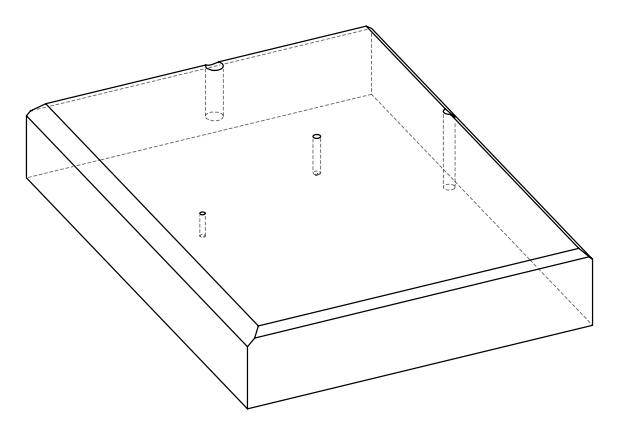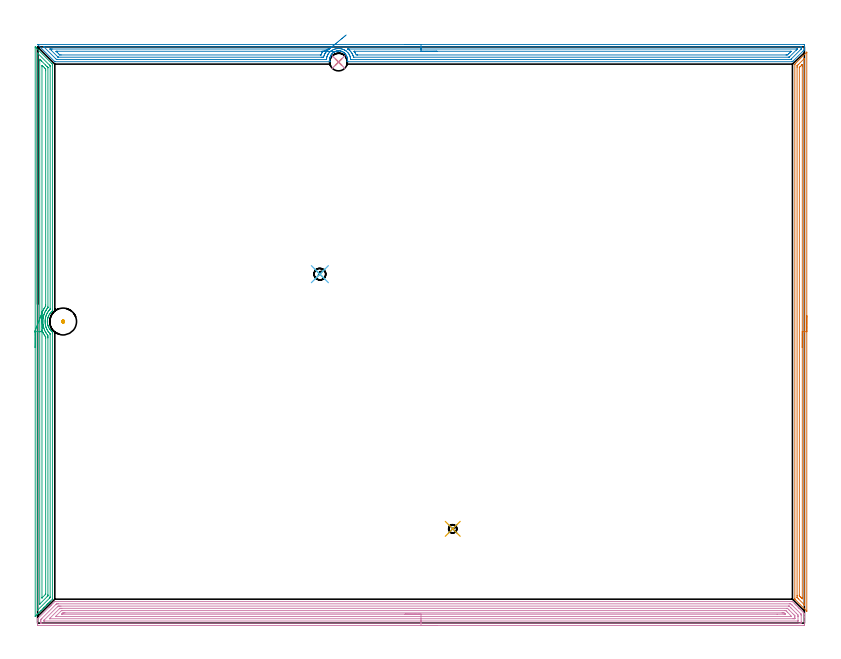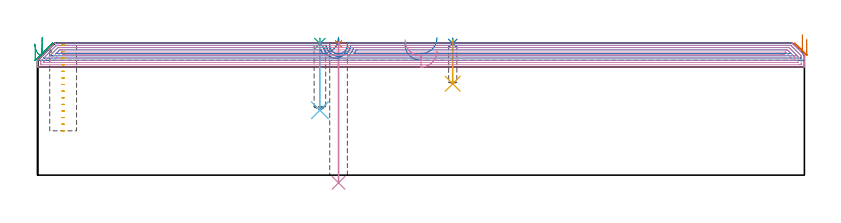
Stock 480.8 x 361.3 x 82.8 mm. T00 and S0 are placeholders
(PLAN: 11 operations, 5 tool changes, 59.6 min)
(1 SPOT_DRILL | STEP1HOLE | NXT0321_9005460120000 | 0.03 min | 1 mm3)
(2 SPOT_DRILL_1 | STEP1POCKET | NXT0321_9005460120000 | 0.03 min | 0 mm3)
(3 SPOT_DRILL_2 | STEP1POCKET_2 | NXT0321_9005460120000 | 0.03 min | 0 mm3)
(4 DRILL_THROUGH_HOLE_INTO_CENTER | STEP1HOLE | UGT0301_222 | 0.36 min | 7971 mm3)
(5 DRILL_BLIND_HOLE_INTO_CENTER | STEP1POCKET | NXT0301_023 | 0.11 min | 518 mm3)
(6 DRILL_BLIND_HOLE_INTO_CENTER_1 | STEP1POCKET_2 | UGT0301_193 | 0.18 min | 1680 mm3)
(7 AREA_MILL | FG_CHAMFER_SURFACE | UGT0205_001 | 8.45 min | 10063 mm3)
(8 AREA_MILL_1 | FG_CHAMFER_SURFACE_1 | UGT0205_001 | 15.46 min | 27647 mm3)
(9 AREA_MILL_2 | FG_CHAMFER_SURFACE_2 | UGT0205_001 | 11.45 min | 20627 mm3)
(10 AREA_MILL_3 | FG_CHAMFER_SURFACE_3 | UGT0205_001 | 23.02 min | 53135 mm3)
(11 MILL_BLIND_HOLE_FROM_SOLID_MATERIAL | STEP1POCKET_1 | UGT0201_133 | Spiral | 0.49 min | 12166 mm3)
(TOOL NXT0321_9005460120000 | NC Spot Drill, 142deg, 12mm, Carbide, Uncoated | D12 PA142 FL30 Z2)
(TOOL UGT0301_222 | Twist Drill 11.1 mm | D11.1 PA118 FL92 Z2)
(TOOL NXT0301_023 | Carbide Drill 5.2mm [860.1-0520-016A1-MM 2214] | D5.2 PA140 FL28 Z2)
(TOOL UGT0301_193 | Twist Drill 7.3 mm | D7.3 PA118 FL66 Z2)
(TOOL UGT0205_001 | Chamfer Mill 20 x 3 x 45 deg. | D20 FL50 Z2)
(TOOL UGT0201_133 | Carbide End Mill 15.0 | D15 FL30 Z4)
(OP 1 SPOT_DRILL)
G17 G21 G94 G90
T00 M6
G54
G17 G0 G90 X188.7 Y351.8 S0 M3
G43 Z92.8 H0
G94 G81 G98 Z82.322 F250. R85.8
G80
M5
M2
(OP 2 SPOT_DRILL_1)
G17 G21 G94 G90
T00 M6
G54
G17 G0 G90 X260.3 Y59.1 S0 M3
G43 Z92.8 H0
G94 G81 G98 Z82.576 F250. R85.8
G80
M5
M2
(OP 3 SPOT_DRILL_2)
G17 G21 G94 G90
T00 M6
G54
G17 G0 G90 X177. Y218.8 S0 M3
G43 Z92.8 H0
G94 G81 G98 Z82.486 F250. R85.8
G80
M5
M2
(OP 4 DRILL_THROUGH_HOLE_INTO_CENTER)
G17 G21 G94 G90
T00 M6
G54
G17 G0 G90 X188.7 Y351.8 S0 M3
G43 Z92.8 H0
G94 G73 G98 Z-4.835 F250. Q10.954 R84.8
G80
M5
M2
(OP 5 DRILL_BLIND_HOLE_INTO_CENTER)
G17 G21 G94 G90
T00 M6
G54
G17 G0 G90 X260.3 Y59.1 S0 M3
G43 Z92.8 H1
G94 G81 G98 Z57.3 F250. R84.8
G80
M5
M2
(OP 6 DRILL_BLIND_HOLE_INTO_CENTER_1)
G17 G21 G94 G90
T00 M6
G54
G17 G0 G90 X177. Y218.8 S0 M3
G43 Z92.8 H0
G94 G81 G98 Z40.7 F250. R84.8
G80
M5
M2
(OP 7 AREA_MILL)
G17 G21 G94 G90
T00 M6
G54
G17 G0 G90 X482.3 Y192.75 S1061 M3
G43 Z92.8 H0
Z85.3
G94 G1 Y192.712 Z84.428 F250.
Y192.598 Z83.564
Y192.409 Z82.712
Y192.147 Z81.88
Y191.813 Z81.074
Y191.41 Z80.3
Y190.942 Z79.564
Y190.411 Z78.872
Y189.821 Z78.229
Y189.178 Z77.64
Y188.486 Z77.108
Y187.75 Z76.64
Y186.976 Z76.237
Y186.17 Z75.903
Y185.338 Z75.641
Y184.487 Z75.452
Y183.622 Z75.338
Y182.75 Z75.3
Y7.585
X482.295 Y7.521 Z75.304
X482.293 Y7.518
X482.278 Y7.521 Z75.32
X481.98 Y7.819 Z75.618
X475.21 Y14.59 Z82.389
X474.948 Y14.851 Z82.648
X474.805 Y14.997 Z82.791
X474.8 Y15.263 Z82.8
Y350.237
X474.805 Y350.504 Z82.791
X475.422 Y351.122 Z82.178
X481.98 Y357.681 Z75.618
X482.125 Y357.826 Z75.472
X482.282 Y357.979 Z75.316
X482.295 Y357.983 Z75.303
X482.299 Y357.979 Z75.299
X482.3 Y182.75 Z75.3
X480.886 Z76.714
X480.885 Y11.589 Z76.715
X480.884 Y11.487 Z76.716
X480.881 Y11.42 Z76.719
X480.879 Y11.384 Z76.721
X480.862 Y11.398 Z76.738
X480.784 Y11.469 Z76.816
X480.56 Y11.69 Z77.04
X476.988 Y15.263 Z80.612
X476.316 Y15.946 Z81.284
X476.221 Y16.06 Z81.379
X476.218 Y16.156 Z81.382
X476.216 Y16.256 Z81.384
X476.214 Y17.05 Z81.386
Y17.151
X476.215 Y348.552 Z81.385
X476.219 Y349.344 Z81.381
X476.22 Y349.44 Z81.38
X476.247 Y349.485 Z81.353
X476.316 Y349.559 Z81.284
X476.652 Y349.901 Z80.948
X476.987 Y350.237 Z80.613
X480.225 Y353.476 Z77.375
X480.56 Y353.81 Z77.04
X480.674 Y353.92 Z76.926
X480.784 Y354.023 Z76.816
X480.879 Y354.098 Z76.721
X480.883 Y353.912 Z76.717
X480.885 Y353.81 Z76.715
X480.886 Y182.75 Z76.714
X479.472 Z78.128
X479.471 Y16.156 Z78.129
X479.47 Y15.684 Z78.13
X479.465 Y15.263 Z78.135
X479.464 Y15.247 Z78.136
X479.441 Y15.263 Z78.159
X478.997 Y15.703 Z78.603
X478.543 Y16.156 Z79.057
X478.103 Y16.598 Z79.497
X477.659 Y17.05 Z79.941
X477.635 Y17.084 Z79.965
X477.633 Y17.11 Z79.967
X477.63 Y17.168 Z79.97
X477.629 Y17.287 Z79.971
X477.628 Y17.524 Z79.972
X477.629 Y348.241 Z79.971
X477.63 Y348.346 Z79.97
X477.633 Y348.397 Z79.967
X477.635 Y348.42 Z79.965
X477.658 Y348.451 Z79.942
X477.878 Y348.676 Z79.722
X478.103 Y348.904 Z79.497
X478.323 Y349.124 Z79.277
X478.997 Y349.798 Z78.603
X479.217 Y350.017 Z78.383
X479.44 Y350.237 Z78.16
X479.448 Y350.238 Z78.152
X479.465 Y350.237 Z78.135
X479.468 Y349.971 Z78.132
X479.471 Y349.764 Z78.13
Y349.344 Z78.129
X479.472 Y348.869 Z78.128
Y182.75
Y181.879 Z78.166
Y181.014 Z78.28
Y180.162 Z78.469
Y179.33 Z78.732
Y178.524 Z79.065
Y177.75 Z79.468
Y177.014 Z79.937
Y176.322 Z80.468
Y175.679 Z81.057
Y175.09 Z81.701
Y174.559 Z82.393
Y174.09 Z83.128
Y173.687 Z83.902
Y173.353 Z84.708
Y173.091 Z85.54
Y172.902 Z86.392
Y172.788 Z87.257
Y172.75 Z88.128
G0 Z92.8
M5
M2
(OP 8 AREA_MILL_1)
G17 G21 G94 G90
T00 M6
G54
G17 G0 G90 X230.4 Y362.8 S1061 M3
G43 Z92.8 H0
Z82.
G94 G1 X230.438 Z81.128 F250.
X230.552 Z80.263
X230.741 Z79.412
X231.003 Z78.58
X231.337 Z77.774
X231.74 Z77.
X232.208 Z76.264
X232.74 Z75.572
X233.329 Z74.929
X233.972 Z74.34
X234.664 Z73.808
X235.4 Z73.34
X236.174 Z72.937
X236.98 Z72.603
X237.812 Z72.341
X238.664 Z72.152
X239.528 Z72.038
X240.4 Z72.
X480.186
X480.37 Y362.798 Z72.002
X480.798 Y362.791 Z72.005
X480.8 Y362.608 Z72.189
Y361.39 Z73.406
Y360.725 Z74.074
Y359.617 Z75.182
X480.798 Y359.508 Z75.289
X480.781 Y359.484 Z75.315
X480.505 Y359.205 Z75.595
X480.442 Y359.142 Z75.658
X480.032 Y358.73 Z76.067
X473.636 Y352.335 Z82.464
X473.508 Y352.208 Z82.592
X473.386 Y352.089 Z82.709
X473.295 Y352.004 Z82.789
X473.041 Y352. Z82.8
X194.407
X194.107 Y352.005 Z82.791
X194.157 Y352.294 Z82.504
X194.161 Y352.316 Z82.482
X194.187 Y352.485 Z82.313
X194.22 Y352.814 Z81.984
X194.24 Y353.255 Z81.544
X194.225 Y353.696 Z81.103
X194.176 Y354.138 Z80.661
X194.093 Y354.577 Z80.221
X194.05 Y354.74 Z80.058
X194.004 Y354.913 Z79.886
X193.897 Y355.245 Z79.554
X193.806 Y355.459 Z79.34
X193.587 Y355.906 Z78.894
X193.471 Y356.103 Z78.696
X193.331 Y356.341 Z78.459
X193.003 Y356.798 Z78.001
X192.919 Y356.895 Z77.903
X192.865 Y356.957 Z77.84
X192.826 Y357.003 Z77.796
X192.816 Y357.014 Z77.785
X192.62 Y357.222 Z77.577
X192.37 Y357.454 Z77.345
X192.324 Y357.492 Z77.306
X192.257 Y357.548 Z77.248
X192.164 Y357.627 Z77.172
X192.109 Y357.674 Z77.126
X191.796 Y357.894 Z76.901
X191.728 Y357.937 Z76.858
X191.472 Y358.102 Z76.694
X191.214 Y358.239 Z76.558
X190.952 Y358.357 Z76.441
X190.835 Y358.408 Z76.388
X190.772 Y358.437 Z76.36
X190.635 Y358.486 Z76.312
X190.571 Y358.508 Z76.29
X190.389 Y358.571 Z76.224
X190.32 Y358.596 Z76.2
X190.091 Y358.656 Z76.14
X189.942 Y358.694 Z76.099
X189.875 Y358.713 Z76.083
X189.426 Y358.791 Z76.007
X189.049 Y358.824 Z75.968
X188.979 Y358.831 Z75.963
X188.795 Y358.833 Z75.958
X188.772 Z75.957
X188.748 Z75.955
X188.531 Y358.838 Z75.958
X188.424 Y358.829 Z75.966
X188.375 Y358.826 Z75.97
X188.156 Y358.807 Z75.985
X188.083 Y358.803 Z75.992
X187.886 Y358.774 Z76.023
X187.71 Y358.746 Z76.049
X187.637 Y358.736 Z76.062
X187.187 Y358.628 Z76.169
X186.823 Y358.51 Z76.29
X186.743 Y358.483 Z76.316
X186.37 Y358.324 Z76.474
X186.329 Y358.306 Z76.491
X186.29 Y358.287 Z76.511
X186.072 Y358.175 Z76.619
X185.926 Y358.103 Z76.695
X185.887 Y358.08 Z76.719
X185.848 Y358.057 Z76.742
X185.391 Y357.741 Z77.058
X185.302 Y357.67 Z77.129
X184.954 Y357.391 Z77.408
X184.882 Y357.32 Z77.479
X184.781 Y357.222 Z77.577
X184.547 Y356.957 Z77.842
X184.404 Y356.793 Z78.005
X184.286 Y356.638 Z78.159
X184.06 Y356.341 Z78.457
X183.907 Y356.07 Z78.728
X183.813 Y355.905 Z78.893
X183.691 Y355.651 Z79.149
X183.599 Y355.46 Z79.34
X183.436 Y355.022 Z79.778
X183.357 Y354.745 Z80.055
X183.31 Y354.578 Z80.222
X183.224 Y354.138 Z80.662
X183.166 Y353.696 Z81.104
X183.158 Y353.3 Z81.5
X183.166 Y352.905 Z81.895
X183.175 Y352.815 Z81.985
X183.228 Y352.407 Z82.393
X183.244 Y352.313 Z82.487
X183.263 Y352.202 Z82.597
X183.284 Y352.093 Z82.706
X183.293 Y352.005 Z82.793
X183.244 Y352. Z82.8
X10.807
X10.801 Y352.001 Z82.798
X10.799 Y352.002
X0.167 Y362.632 Z72.166
X0.083 Y362.72 Z72.078
X0.015 Y362.791 Z72.005
X0.128 Y362.798 Z72.002
X0.167 Y362.8 Z72.
X240.4
Y361.386 Z73.414
X478.4
X478.623 Y361.384 Z73.416
X478.732 Y361.381 Z73.419
X478.779 Y361.379 Z73.421
X478.79 Y361.35 Z73.45
X478.794 Y361.247 Z73.553
X478.799 Y360.994 Z73.806
Y360.503 Z74.297
X478.796 Y360.11 Z74.69
X478.79 Y359.985 Z74.815
X478.774 Y359.936 Z74.864
X478.434 Y359.583 Z75.217
X472.649 Y353.8 Z81.
X472.48 Y353.634 Z81.166
X472.343 Y353.503 Z81.297
X472.254 Y353.421 Z81.379
X472.149 Y353.414 Z81.386
X472.144
X196.638 Y353.415 Z81.385
X196.416 Y353.416 Z81.384
X196.305 Y353.419 Z81.381
X196.259 Y353.421 Z81.379
X196.194 Y354.034 Z80.766
X196.161 Y354.297 Z80.503
X196.155 Y354.335 Z80.465
X196.058 Y354.802 Z79.998
X195.957 Y355.183 Z79.617
X195.854 Y355.521 Z79.279
X195.715 Y355.857 Z78.943
X195.613 Y356.07 Z78.73
X195.301 Y356.664 Z78.136
X195.121 Y356.957 Z77.843
X194.661 Y357.591 Z77.209
X194.436 Y357.843 Z76.957
X194.408 Y357.873 Z76.927
X193.784 Y358.462 Z76.338
X193.514 Y358.675 Z76.125
X193.438 Y358.73 Z76.07
X192.949 Y359.056 Z75.744
X192.621 Y359.253 Z75.547
X192.383 Y359.38 Z75.42
X191.871 Y359.617 Z75.183
X191.728 Y359.676 Z75.124
X191.63 Y359.715 Z75.085
X191.142 Y359.879 Z74.921
X190.835 Y359.964 Z74.836
X190.371 Y360.078 Z74.722
X189.942 Y360.152 Z74.648
X189.332 Y360.223 Z74.577
X189.185 Y360.234 Z74.566
X189.049 Y360.24 Z74.56
X188.415 Y360.246 Z74.554
X188.33 Y360.244 Z74.556
X188.245 Y360.24 Z74.56
X188.156 Y360.233 Z74.567
X188.014 Y360.221 Z74.579
X187.854 Y360.203 Z74.597
X187.263 Y360.12 Z74.68
X186.844 Y360.033 Z74.767
X186.37 Y359.913 Z74.887
X186.146 Y359.839 Z74.961
X185.529 Y359.617 Z75.183
X185.488 Y359.6 Z75.2
X185.477 Y359.595 Z75.205
X184.892 Y359.311 Z75.489
X184.584 Y359.144 Z75.656
X184.334 Y358.978 Z75.822
X183.974 Y358.73 Z76.07
X183.813 Y358.609 Z76.191
X183.691 Y358.512 Z76.288
X183.328 Y358.203 Z76.597
X182.98 Y357.843 Z76.957
X182.893 Y357.749 Z77.051
X182.798 Y357.641 Z77.159
X182.496 Y357.257 Z77.543
X182.27 Y356.957 Z77.843
X182.135 Y356.728 Z78.072
X181.905 Y356.325 Z78.475
X181.822 Y356.152 Z78.648
X181.787 Y356.07 Z78.73
X181.564 Y355.522 Z79.278
X181.452 Y355.183 Z79.617
X181.355 Y354.842 Z79.958
X181.247 Y354.297 Z80.503
X181.214 Y354.096 Z80.704
X181.196 Y353.943 Z80.857
X181.152 Y353.503 Z81.297
X181.141 Y353.42 Z81.38
X181.008 Y353.414 Z81.386
X12.224
X11.998 Y353.418 Z81.382
X11.888 Y353.421 Z81.379
X11.831 Y353.431 Z81.369
X11.72 Y353.538 Z81.262
X11.331 Y353.92 Z80.88
X4.186 Y361.064 Z73.736
X3.991 Y361.262 Z73.538
X3.935 Y361.321 Z73.479
X3.886 Y361.375 Z73.425
X3.969 Y361.379 Z73.421
X4.19 Y361.386 Z73.414
X240.4
Y359.972 Z74.828
X475.721 Y359.971 Z74.829
X476.258 Y359.97 Z74.83
X476.302 Y359.968 Z74.832
X476.349 Y359.966 Z74.834
X476.308 Y359.92 Z74.88
X476.015 Y359.617 Z75.183
X475.869 Y359.469 Z75.331
X475.721 Y359.32 Z75.48
X471.584 Y355.183 Z79.617
X471.419 Y355.021 Z79.779
X471.256 Y354.864 Z79.936
X471.217 Y354.835 Z79.965
X471.188 Y354.833 Z79.967
X471.122 Y354.83 Z79.97
X470.988 Y354.829 Z79.971
X470.72 Y354.828 Z79.972
X198.337 Y354.829 Z79.971
X198.128 Y354.831 Z79.969
X198.108 Y354.832 Z79.968
X198.095 Y354.834 Z79.966
X198.084 Y354.864 Z79.936
X198.009 Y355.154 Z79.646
X197.98 Y355.266 Z79.534
X197.783 Y355.882 Z78.918
X197.708 Y356.07 Z78.73
X197.505 Y356.542 Z78.258
X197.281 Y356.957 Z77.843
X197.087 Y357.309 Z77.491
X196.874 Y357.638 Z77.162
X196.724 Y357.843 Z76.957
X196.496 Y358.149 Z76.651
X196.194 Y358.513 Z76.287
X195.99 Y358.73 Z76.07
X195.301 Y359.374 Z75.426
X195. Y359.617 Z75.183
X194.861 Y359.721 Z75.079
X194.693 Y359.844 Z74.956
X194.546 Y359.952 Z74.848
X194.529 Y359.967 Z74.833
X194.539 Y359.968 Z74.832
X194.585 Y359.969 Z74.831
X194.943 Y359.971 Z74.829
X195.301 Y359.972 Z74.828
X240.4
Y358.557 Z76.243
X471.973
X472.149 Y358.556 Z76.244
X472.326 Y358.554 Z76.246
X472.488 Y358.549 Z76.251
X472.412 Y358.468 Z76.332
X472.26 Y358.311 Z76.489
X472.149 Y358.197 Z76.603
X471.795 Y357.843 Z76.957
X471.081 Y357.13 Z77.67
X470.907 Y356.957 Z77.843
X470.362 Y356.418 Z78.382
X470.183 Y356.249 Z78.551
X469.469 Y356.244 Z78.556
X469.295 Y356.243 Z78.557
X200.659
X200.484 Y356.244 Z78.556
X199.766 Y356.25 Z78.55
X199.411 Y356.957 Z77.843
X199.03 Y357.687 Z77.113
X198.939 Y357.843 Z76.957
X198.873 Y357.955 Z76.845
X198.561 Y358.422 Z76.378
X198.485 Y358.539 Z76.261
X198.479 Y358.552 Z76.248
X198.485 Y358.553 Z76.247
X198.519 Y358.556 Z76.244
X198.59 Y358.557 Z76.243
X198.873
X240.4
X241.272 Z76.281
X242.136 Z76.395
X242.988 Z76.583
X243.82 Z76.846
X244.626 Z77.18
X245.4 Z77.582
X246.136 Z78.051
X246.828 Z78.582
X247.471 Z79.172
X248.06 Z79.815
X248.592 Z80.507
X249.06 Z81.243
X249.463 Z82.016
X249.797 Z82.822
X250.059 Z83.654
X250.248 Z84.506
X250.362 Z85.371
X250.4 Z86.243
G0 Z92.8
X193.499 Y368.757
Z77.902
G1 X193.113 Y368.438 Z77.187
X192.681 Y368.081 Z76.519
X192.205 Y367.687 Z75.902
X191.69 Y367.261 Z75.342
X191.14 Y366.806 Z74.842
X190.557 Y366.324 Z74.406
X189.948 Y365.82 Z74.037
X189.316 Y365.297 Z73.739
X188.667 Y364.76 Z73.513
X188.005 Y364.212 Z73.362
X187.336 Y363.658 Z73.286
X186.663 Y363.102 Z73.287
X185.994 Y362.548 Z73.363
X185.332 Y362. Z73.515
X184.683 Y361.463 Z73.741
X184.051 Y360.941 Z74.039
X183.442 Y360.437 Z74.408
X182.86 Y359.955 Z74.845
X182.827 Y359.928 Z74.872
X182.798 Y359.905 Z74.895
X182.631 Y359.782 Z75.018
X182.411 Y359.617 Z75.183
X182.13 Y359.392 Z75.408
X181.905 Y359.204 Z75.596
X181.655 Y358.978 Z75.822
X181.416 Y358.73 Z76.07
X181.223 Y358.52 Z76.28
X181.012 Y358.28 Z76.52
X180.818 Y358.036 Z76.764
X180.671 Y357.843 Z76.957
X180.438 Y357.526 Z77.274
X180.119 Y356.983 Z77.817
X180.109 Y356.966 Z77.834
X180.104 Y356.957 Z77.843
X179.826 Y356.36 Z78.44
X179.707 Y356.07 Z78.73
X179.576 Y355.722 Z79.078
X179.41 Y355.183 Z79.617
X179.368 Y355.042 Z79.758
X179.339 Y354.945 Z79.855
X179.307 Y354.835 Z79.965
X179.226 Y354.834 Z79.966
X178.689 Y354.83 Z79.97
X178.332 Y354.829 Z79.971
X177.797 Y354.828 Z79.972
X13.117 Y354.829 Z79.971
X12.998 Y354.83 Z79.97
X12.903 Y354.833 Z79.967
X12.877 Y354.835 Z79.965
X12.858 Y354.85 Z79.95
X12.818 Y354.886 Z79.914
X12.516 Y355.183 Z79.617
X8.651 Y359.048 Z75.752
X8.084 Y359.617 Z75.183
X7.758 Y359.947 Z74.853
X7.75 Y359.965 Z74.835
X7.758 Y359.966 Z74.834
X8.295 Y359.971 Z74.829
X8.651
X9.187 Y359.972 Z74.828
X181.905 Y359.971 Z74.829
X182.441
X182.573 Y359.969 Z74.831
X182.798 Y359.965 Z74.835
X182.86 Y359.955 Z74.845
X178.917 Y358.55 Z76.25
X178.899 Y358.522 Z76.278
X178.861 Y358.465 Z76.335
X178.754 Y358.311 Z76.489
X178.605 Y358.091 Z76.709
X178.455 Y357.843 Z76.957
X178.41 Y357.767 Z77.033
X178.332 Y357.63 Z77.17
X178.107 Y357.181 Z77.619
X178. Y356.957 Z77.843
X177.827 Y356.572 Z78.228
X177.735 Y356.365 Z78.435
X177.691 Y356.268 Z78.532
X177.68 Y356.249 Z78.551
X177.663 Y356.247 Z78.553
X177.619 Y356.245 Z78.555
X177.439 Y356.243 Z78.557
X177.266
X14.728
X14.01 Y356.248 Z78.552
X13.912 Y356.25 Z78.55
X13.81 Y356.347 Z78.453
X13.602 Y356.551 Z78.249
X13.192 Y356.957 Z77.843
X13.117 Y357.032 Z77.768
X12.224 Y357.925 Z76.875
X11.872 Y358.277 Z76.523
X11.7 Y358.452 Z76.348
X11.618 Y358.54 Z76.26
X11.609 Y358.553 Z76.247
X11.614 Y358.554 Z76.246
X11.646 Y358.555 Z76.245
X12.224 Y358.557 Z76.243
X12.397
X178.332
X178.507 Y358.556 Z76.244
X178.875 Y358.551 Z76.249
X178.917 Y358.55 Z76.25
X179.787 Y358.526 Z76.312
X180.648 Y358.502 Z76.45
X181.494 Y358.478 Z76.663
X182.318 Y358.455 Z76.948
X183.114 Y358.433 Z77.304
X183.876 Y358.412 Z77.729
X184.598 Y358.391 Z78.218
X185.275 Y358.372 Z78.768
X185.901 Y358.355 Z79.375
X186.472 Y358.339 Z80.035
X186.983 Y358.325 Z80.741
X187.431 Y358.312 Z81.49
X187.812 Y358.302 Z82.275
X188.123 Y358.293 Z83.09
X188.362 Y358.286 Z83.929
X188.527 Y358.282 Z84.785
X188.616 Y358.279 Z85.653
X188.63 Z86.525
G0 Z92.8
M5
M2
(OP 9 AREA_MILL_2)
G17 G21 G94 G90
T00 M6
G54
G17 G0 G90 X-1.5 Y172.75 S1061 M3
G43 Z92.8 H0
Z82.
G94 G1 Y172.788 Z81.128 F250.
Y172.902 Z80.264
Y173.091 Z79.412
Y173.353 Z78.58
Y173.687 Z77.774
Y174.09 Z77.
Y174.558 Z76.264
Y175.09 Z75.572
Y175.679 Z74.929
Y176.322 Z74.34
Y177.014 Z73.809
Y177.75 Z73.34
Y178.524 Z72.937
Y179.33 Z72.603
Y180.162 Z72.341
Y181.014 Z72.152
Y181.878 Z72.038
Y182.75 Z72.
Y361.024
X-1.494 Y361.268 Z72.005
X-1.492 Y361.28 Z72.006
X-1.467 Y361.268 Z72.032
X-0.976 Y360.778 Z72.52
X-0.872 Y360.671 Z72.628
X-0.786 Y360.586 Z72.713
X-0.681 Y360.482 Z72.815
X8.776 Y351.025 Z82.274
X9.224 Y350.575 Z82.724
X9.3 Y350.495 Z82.783
Y349.942 Z82.8
Y196.161
X9.294 Y195.702 Z82.792
X9.22 Y195.63 Z82.72
X9.098 Y195.529 Z82.598
X8.793 Y195.261 Z82.292
X8.485 Y194.959 Z81.985
X8.217 Y194.669 Z81.716
X8.137 Y194.574 Z81.637
X7.962 Y194.367 Z81.46
X7.605 Y193.885 Z81.102
X7.337 Y193.473 Z80.834
X7.087 Y193.03 Z80.584
X6.86 Y192.58 Z80.359
X6.835 Y192.525 Z80.335
X6.723 Y192.268 Z80.221
X6.519 Y191.686 Z80.015
X6.462 Y191.493 Z79.959
X6.389 Y191.241 Z79.883
X6.338 Y191.038 Z79.837
X6.33 Y191.004 Z79.829
X6.284 Y190.797 Z79.776
X6.283 Y190.793 Z79.775
X6.202 Y190.346 Z79.696
X6.196 Y190.298 Z79.69
X6.147 Y189.899 Z79.641
X6.115 Y189.452 Z79.613
X6.113 Y189.205 Z79.605
X6.11 Y189.005 Z79.602
X6.127 Y188.558 Z79.623
X6.14 Y188.43 Z79.632
X6.152 Y188.282 Z79.648
X6.169 Y188.112 Z79.663
X6.233 Y187.664 Z79.731
X6.252 Y187.569 Z79.75
X6.322 Y187.218 Z79.82
X6.439 Y186.77 Z79.936
X6.481 Y186.634 Z79.979
X6.578 Y186.324 Z80.076
X6.723 Y185.932 Z80.221
X6.748 Y185.879 Z80.244
X6.837 Y185.683 Z80.335
X6.954 Y185.431 Z80.45
X7.192 Y184.98 Z80.689
X7.461 Y184.523 Z80.961
X7.605 Y184.311 Z81.103
X7.769 Y184.091 Z81.265
X7.857 Y183.973 Z81.354
X8.016 Y183.772 Z81.515
X8.119 Y183.644 Z81.617
X8.185 Y183.569 Z81.684
X8.3 Y183.439 Z81.798
X8.387 Y183.346 Z81.885
X8.486 Y183.24 Z81.984
X8.742 Y182.991 Z82.24
X9.004 Y182.75 Z82.504
X9.22 Y182.57 Z82.718
X9.234 Y182.558 Z82.731
X9.299 Y182.505 Z82.786
X9.3 Y181.856 Z82.8
X9.294 Y15.489 Z82.794
X9.296 Y15.034 Z82.78
X9.286 Y14.993 Z82.772
X9.251 Y14.949 Z82.745
X9.224 Y14.924 Z82.724
X8.071 Y13.769 Z81.568
X7.539 Y13.238 Z81.038
X7.299 Y12.997 Z80.795
X7.177 Y12.875 Z80.674
X6.667 Y12.366 Z80.166
X6.412 Y12.11 Z79.908
X6.283 Y11.981 Z79.78
X5.795 Y11.495 Z79.294
X5.525 Y11.223 Z79.021
X4.923 Y10.623 Z78.423
X4.639 Y10.337 Z78.134
X4.051 Y9.751 Z77.551
X3.752 Y9.45 Z77.248
X3.152 Y8.852 Z76.652
X2.866 Y8.563 Z76.361
X2.258 Y7.958 Z75.758
X1.979 Y7.676 Z75.474
X1.289 Y6.989 Z74.789
X0.918 Y6.617 Z74.415
X0.371 Y6.071 Z73.871
X0.024 Y5.723 Z73.521
X-0.546 Y5.154 Z72.954
X-1.318 Y4.381 Z72.18
X-1.42 Y4.284 Z72.078
X-1.492 Y4.216 Z72.006
X-1.498 Y4.342 Z72.002
X-1.499 Y4.381 Z72.001
X-1.5 Y182.75 Z72.
X-0.086 Z73.414
Y357.091
X-0.081 Y357.313 Z73.419
X-0.079 Y357.406 Z73.421
X-0.028 Y357.366 Z73.472
X0.041 Y357.302 Z73.541
X0.254 Y357.095 Z73.754
X7.407 Y349.943 Z80.907
X7.816 Y349.525 Z81.316
X7.869 Y349.469 Z81.369
X7.879 Y349.439 Z81.379
X7.882 Y349.386 Z81.382
X7.884 Y349.275 Z81.384
X7.886 Y349.052 Z81.386
Y197.059
X7.88 Y196.834 Z81.38
X7.879 Y196.81 Z81.379
X7.861 Y196.789 Z81.361
X7.823 Y196.746 Z81.323
X7.574 Y196.48 Z81.074
X7.28 Y196.161 Z80.78
X7.153 Y196.01 Z80.653
X7.003 Y195.825 Z80.503
X6.765 Y195.507 Z80.265
X6.591 Y195.267 Z80.091
X6.403 Y194.979 Z79.903
X6.117 Y194.514 Z79.617
X6.065 Y194.425 Z79.565
X6.037 Y194.373 Z79.537
X5.764 Y193.835 Z79.264
X5.598 Y193.479 Z79.098
X5.486 Y193.22 Z78.986
X5.248 Y192.567 Z78.748
X5.23 Y192.511 Z78.73
X5.051 Y191.871 Z78.551
X5.008 Y191.691 Z78.508
X4.89 Y191.14 Z78.39
X4.829 Y190.797 Z78.329
X4.773 Y190.364 Z78.273
X4.73 Y189.903 Z78.23
X4.708 Y189.535 Z78.208
X4.699 Y189.009 Z78.199
X4.712 Y188.637 Z78.212
X4.746 Y188.114 Z78.246
X4.795 Y187.659 Z78.295
X4.86 Y187.22 Z78.36
X4.991 Y186.567 Z78.491
X5.054 Y186.326 Z78.554
X5.23 Y185.697 Z78.73
X5.317 Y185.432 Z78.817
X5.363 Y185.298 Z78.863
X5.549 Y184.832 Z79.049
X5.684 Y184.538 Z79.184
X5.823 Y184.242 Z79.323
X6.117 Y183.681 Z79.617
X6.137 Y183.644 Z79.637
X6.167 Y183.594 Z79.667
X6.398 Y183.218 Z79.898
X6.552 Y182.987 Z80.052
X6.722 Y182.75 Z80.222
X7.003 Y182.382 Z80.503
X7.446 Y181.856 Z80.946
X7.848 Y181.42 Z81.348
X7.879 Y181.378 Z81.379
X7.881 Y181.354 Z81.381
X7.884 Y181.3 Z81.384
X7.885 Y181.188 Z81.385
X7.886 Y180.966 Z81.386
X7.879 Y16.452 Z81.379
X7.86 Y16.021 Z81.36
X7.647 Y15.802 Z81.147
X7.407 Y15.557 Z80.907
X0.188 Y8.337 Z73.688
X0.081 Y8.233 Z73.581
X-0.025 Y8.133 Z73.475
X-0.059 Y8.102 Z73.441
X-0.079 Y8.094 Z73.421
X-0.081 Y8.188 Z73.419
X-0.086 Y8.401 Z73.414
Y182.75
X1.328 Z74.828
X1.329 Y352.625 Z74.829
X1.33 Y352.981 Z74.83
X1.334 Y353.519 Z74.834
X1.335 Y353.545 Z74.835
X1.373 Y353.519 Z74.873
X1.683 Y353.214 Z75.183
X2.276 Y352.625 Z75.776
X2.57 Y352.331 Z76.07
X4.958 Y349.943 Z78.458
X5.852 Y349.048 Z79.352
X6.117 Y348.782 Z79.617
X6.427 Y348.464 Z79.927
X6.463 Y348.426 Z79.963
X6.466 Y348.369 Z79.966
X6.469 Y348.274 Z79.969
X6.471 Y348.154 Z79.971
Y198.486
X6.469 Y197.949 Z79.969
X6.467 Y197.86 Z79.967
X6.465 Y197.82 Z79.965
X6.442 Y197.789 Z79.942
X6.368 Y197.696 Z79.868
X6.117 Y197.388 Z79.617
X5.971 Y197.202 Z79.471
X5.86 Y197.055 Z79.36
X5.595 Y196.687 Z79.095
X5.249 Y196.161 Z78.749
X5.241 Y196.15 Z78.741
X5.23 Y196.131 Z78.73
X4.917 Y195.583 Z78.417
X4.751 Y195.267 Z78.251
X4.612 Y194.996 Z78.112
X4.343 Y194.428 Z77.843
X4.327 Y194.39 Z77.827
X4.32 Y194.373 Z77.82
X4.088 Y193.737 Z77.588
X3.997 Y193.479 Z77.497
X3.868 Y193.064 Z77.368
X3.73 Y192.585 Z77.23
X3.676 Y192.364 Z77.176
X3.526 Y191.691 Z77.026
X3.514 Y191.633 Z77.014
X3.457 Y191.317 Z76.957
X3.394 Y190.86 Z76.894
X3.387 Y190.797 Z76.887
X3.319 Y190.041 Z76.819
X3.311 Y189.903 Z76.811
X3.287 Y189.179 Z76.787
X3.285 Y189.009 Z76.785
X3.315 Y188.257 Z76.815
X3.326 Y188.114 Z76.826
X3.403 Y187.275 Z76.903
X3.41 Y187.22 Z76.91
X3.457 Y186.898 Z76.957
X3.565 Y186.326 Z77.065
X3.593 Y186.189 Z77.093
X3.693 Y185.767 Z77.193
X3.784 Y185.432 Z77.284
X3.916 Y184.97 Z77.416
X4.054 Y184.538 Z77.554
X4.343 Y183.779 Z77.843
X4.402 Y183.644 Z77.902
X4.451 Y183.536 Z77.951
X4.701 Y183.025 Z78.201
X4.849 Y182.75 Z78.349
X5.23 Y182.073 Z78.73
X5.362 Y181.856 Z78.862
X5.628 Y181.455 Z79.128
X6.001 Y180.962 Z79.501
X6.117 Y180.814 Z79.617
X6.448 Y180.404 Z79.948
X6.464 Y180.068 Z79.964
X6.468 Y179.713 Z79.968
X6.471 Y179.174 Z79.971
Y178.816
X6.465 Y17.888 Z79.965
X6.463 Y17.346 Z79.963
X6.461 Y17.17 Z79.961
X6.459 Y17.086 Z79.959
X6.424 Y17.035 Z79.924
X6.117 Y16.718 Z79.617
X5.985 Y16.584 Z79.485
X1.381 Y11.981 Z74.881
X1.361 Y11.965 Z74.861
X1.344 Y11.955 Z74.844
X1.334 Y11.953 Z74.834
X1.332 Y11.965 Z74.832
X1.33 Y11.981 Z74.83
X1.329 Y12.024 Z74.829
Y12.339
X1.328 Y182.75 Z74.828
X2.743 Z76.243
Y183.173
X2.744 Y183.468 Z76.244
X2.748 Y183.644 Z76.248
X2.75 Y183.699 Z76.25
X2.777 Y183.644 Z76.277
X2.797 Y183.596 Z76.297
X2.916 Y183.295 Z76.416
X3.134 Y182.75 Z76.634
X3.457 Y182.047 Z76.957
X3.55 Y181.856 Z77.05
X3.651 Y181.66 Z77.151
X4.049 Y180.962 Z77.549
X4.343 Y180.47 Z77.843
X4.616 Y180.068 Z78.116
X4.766 Y179.858 Z78.266
X4.946 Y179.608 Z78.446
X5.018 Y179.506 Z78.518
X5.051 Y179.456 Z78.551
X5.052 Y179.437 Z78.552
X5.056 Y179.349 Z78.556
X5.057 Y179.174 Z78.557
Y178.454
X5.051 Y18.42 Z78.551
X5.05 Y18.24 Z78.55
X5.047 Y18.151 Z78.547
X5.045 Y18.111 Z78.545
X5.016 Y18.077 Z78.516
X4.905 Y17.959 Z78.405
X4.765 Y17.815 Z78.265
X2.912 Y15.961 Z76.412
X2.83 Y15.881 Z76.33
X2.755 Y15.812 Z76.255
X2.75 Y15.81 Z76.25
X2.748 Y15.814 Z76.248
X2.745 Y15.852 Z76.245
X2.743 Y15.909 Z76.243
Y182.75
Y183.622 Z76.281
Y184.486 Z76.395
Y185.338 Z76.583
Y186.17 Z76.846
Y186.976 Z77.18
Y187.75 Z77.582
Y188.486 Z78.051
Y189.178 Z78.582
Y189.821 Z79.172
Y190.41 Z79.815
Y190.942 Z80.507
Y191.41 Z81.243
Y191.813 Z82.017
Y192.147 Z82.822
Y192.409 Z83.655
Y192.598 Z84.506
Y192.712 Z85.371
Y192.75 Z86.243
G0 X3.028 Y184.765 Z86.532
G1 X3.027 Y184.778 Z85.659
X3.025 Y184.868 Z84.791
X3.02 Y185.032 Z83.935
X3.013 Y185.271 Z83.096
X3.004 Y185.582 Z82.281
X2.994 Y185.962 Z81.496
X2.981 Y186.41 Z80.747
X2.966 Y186.921 Z80.04
X2.95 Y187.491 Z79.38
X2.932 Y188.117 Z78.773
X2.913 Y188.794 Z78.222
X2.893 Y189.516 Z77.733
X2.871 Y190.277 Z77.308
X2.849 Y191.073 Z76.952
X2.825 Y191.897 Z76.666
X2.801 Y192.743 Z76.453
X2.777 Y193.604 Z76.315
X2.752 Y194.474 Z76.252
X2.748 Y194.632 Z76.248
X2.745 Y194.789 Z76.245
X2.743 Y195.093 Z76.243
Y195.267
Y348.874
X2.749 Y349.689 Z76.249
X2.832 Y349.61 Z76.332
X3.021 Y349.426 Z76.521
X3.403 Y349.048 Z76.903
X4.297 Y348.154 Z77.797
X4.765 Y347.685 Z78.265
X4.976 Y347.471 Z78.476
X5.028 Y347.415 Z78.528
X5.05 Y347.388 Z78.55
X5.052 Y347.362 Z78.552
X5.054 Y347.26 Z78.554
X5.057 Y346.54 Z78.557
Y346.366
Y199.737
X5.055 Y199.02 Z78.555
X5.053 Y198.843 Z78.553
X5.05 Y198.757 Z78.55
X5.003 Y198.682 Z78.503
X4.916 Y198.556 Z78.416
X4.797 Y198.386 Z78.297
X4.49 Y197.949 Z77.99
X4.431 Y197.861 Z77.931
X4.343 Y197.723 Z77.843
X4.091 Y197.309 Z77.591
X3.941 Y197.055 Z77.441
X3.765 Y196.744 Z77.265
X3.455 Y196.163 Z76.955
X3.266 Y195.747 Z76.766
X3.178 Y195.548 Z76.678
X3.06 Y195.267 Z76.56
X2.979 Y195.064 Z76.479
X2.752 Y194.474 Z76.252
X2.452 Y193.697 Z75.992
X2.144 Y192.902 Z75.806
X1.832 Y192.095 Z75.694
X1.518 Y191.282 Z75.659
X1.203 Y190.47 Z75.699
X0.891 Y189.663 Z75.816
X0.584 Y188.869 Z76.007
X0.284 Y188.094 Z76.271
X-0.006 Y187.343 Z76.608
X-0.285 Y186.623 Z77.013
X-0.55 Y185.938 Z77.483
X-0.799 Y185.293 Z78.016
X-1.03 Y184.695 Z78.608
X-1.242 Y184.147 Z79.253
X-1.433 Y183.654 Z79.946
X-1.602 Y183.218 Z80.683
X-1.746 Y182.845 Z81.458
X-1.866 Y182.536 Z82.265
G0 Z92.8
M5
M2
(OP 10 AREA_MILL_3)
G17 G21 G94 G90
T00 M6
G54
G17 G0 G90 X250.4 Y-1.5 S1061 M3
G43 Z92.8 H0
Z77.8
G94 G1 X250.362 Z76.928 F250.
X250.248 Z76.064
X250.059 Z75.212
X249.797 Z74.38
X249.463 Z73.574
X249.06 Z72.8
X248.592 Z72.064
X248.06 Z71.372
X247.471 Z70.729
X246.828 Z70.14
X246.136 Z69.608
X245.4 Z69.14
X244.626 Z68.737
X243.82 Z68.403
X242.988 Z68.141
X242.136 Z67.952
X241.272 Z67.838
X240.4 Z67.8
X0.614 Y-1.499 Z67.801
X0.164 Y-1.494 Z67.803
X0.01 Y-1.491 Z67.805
X0. Y-1.05 Z68.244
Y0.382 Z69.678
Y1.593 Z70.888
X0.001 Y2.682 Z71.98
X0.002 Y2.695 Z71.994
X0.004 Y2.7 Z71.998
X0.019 Y2.719 Z72.018
X0.213 Y2.915 Z72.211
X0.316 Y3.017 Z72.315
X0.527 Y3.227 Z72.527
X7.118 Y9.819 Z79.116
X7.163 Y9.864 Z79.163
X7.365 Y10.065 Z79.364
X7.411 Y10.113 Z79.41
X7.461 Y10.161 Z79.46
X7.655 Y10.355 Z79.654
X7.705 Y10.407 Z79.703
X7.758 Y10.459 Z79.758
X7.945 Y10.645 Z79.944
X7.999 Y10.7 Z79.997
X8.056 Y10.757 Z80.056
X8.235 Y10.935 Z80.234
X8.292 Y10.994 Z80.291
X8.354 Y11.054 Z80.353
X8.525 Y11.225 Z80.524
X8.586 Y11.288 Z80.584
X8.652 Y11.352 Z80.651
X9.545 Y12.245 Z81.544
X10.791 Y13.491 Z82.789
X10.8 Y13.501 Z82.793
X10.801 Y13.502
X11.331 Y13.5 Z82.8
X473.042
X473.291 Y13.499 Z82.795
X473.304 Y13.495 Z82.793
X473.31 Y13.491 Z82.789
X474.53 Y12.271 Z81.569
X474.633 Y12.169 Z81.465
X475.072 Y11.729 Z81.028
X475.514 Y11.288 Z80.584
X475.721 Y11.08 Z80.379
X475.766 Y11.034 Z80.334
X476.395 Y10.407 Z79.703
X476.614 Y10.186 Z79.486
X477.276 Y9.525 Z78.822
X477.461 Y9.339 Z78.639
X477.507 Y9.293 Z78.593
X478.157 Y8.644 Z77.941
X478.309 Y8.491 Z77.791
X480.264 Y6.536 Z75.835
X480.508 Y6.294 Z75.59
X480.633 Y6.166 Z75.464
X480.79 Y6. Z75.299
X480.8 Y5.339 Z74.639
Y3.907 Z73.204
Y0.988 Z70.284
Y-0.775 Z68.522
X480.797 Y-1.05 Z68.246
X480.79 Y-1.491 Z67.806
X480.636 Y-1.495 Z67.803
X480.186 Y-1.5 Z67.8
X240.4
Y-0.086 Z69.214
X2.4 Y-0.085 Z69.215
X2.314
X2.033 Y-0.079 Z69.221
X2.01 Y0.013 Z69.313
X2.003 Y0.223 Z69.523
X2.001 Y0.712 Z70.012
X2. Y1.107 Z70.407
X2.001 Y1.593 Z70.893
X2.003 Y1.985 Z71.285
X2.01 Y2.229 Z71.529
X2.231 Y2.475 Z71.775
X2.313 Y2.561 Z71.861
X2.4 Y2.651 Z71.951
X2.755 Y3.006 Z72.306
X11.331 Y11.581 Z80.881
X11.63 Y11.874 Z81.174
X11.83 Y12.068 Z81.368
X12.224 Y12.083 Z81.383
X12.31 Y12.084 Z81.384
X13.117 Y12.086 Z81.386
X471.34
X472.149 Y12.08 Z81.38
X472.24 Y12.079 Z81.379
X473.042 Y11.309 Z80.609
X473.049 Y11.302 Z80.602
X478.61 Y5.74 Z75.04
X478.713 Y5.635 Z74.935
X478.762 Y5.582 Z74.882
X478.783 Y5.556 Z74.856
X478.79 Y5.513 Z74.813
X478.796 Y5.119 Z74.419
X478.8 Y4.724 Z74.024
X478.799 Y0.712 Z70.012
X478.798 Y0.32 Z69.62
X478.79 Y-0.071 Z69.229
X478.4 Y-0.083 Z69.217
X478.314 Y-0.085 Z69.215
X477.507 Y-0.086 Z69.214
X240.4
Y1.328 Z70.628
X4.186 Y1.329 Z70.629
X4.097 Y1.33 Z70.63
X4.026 Y1.333 Z70.633
X4.012 Y1.335 Z70.635
X4.008 Y1.358 Z70.658
X4.005 Y1.41 Z70.71
X4.004 Y1.593 Z70.893
X4.008 Y1.77 Z71.07
X4.025 Y1.814 Z71.114
X4.06 Y1.852 Z71.152
X4.186 Y1.986 Z71.286
X12.417 Y10.216 Z79.516
X12.61 Y10.407 Z79.707
X12.866 Y10.654 Z79.954
X13.117 Y10.665 Z79.965
X13.743 Y10.67 Z79.97
X14.01 Y10.671 Z79.971
X14.634 Y10.672 Z79.972
X470.987 Y10.671 Z79.971
X471.121 Y10.669 Z79.969
X471.187 Y10.667 Z79.967
X471.217 Y10.664 Z79.964
X471.255 Y10.633 Z79.933
X471.488 Y10.407 Z79.707
X472.149 Y9.752 Z79.052
X472.376 Y9.525 Z78.825
X475.721 Y6.18 Z75.48
X475.901 Y6. Z75.3
X476.614 Y5.283 Z74.583
X476.772 Y5.119 Z74.419
X476.79 Y4.945 Z74.245
X476.798 Y4.237 Z73.537
X476.8 Y4.054 Z73.354
X476.798 Y1.411 Z70.711
X476.792 Y1.349 Z70.649
X476.789 Y1.334 Z70.634
X476.78 Y1.333 Z70.633
X476.748 Y1.331 Z70.631
X476.614 Y1.329 Z70.629
X240.4 Y1.328 Z70.628
Y2.743 Z72.043
X8.122
X7.758 Y2.744 Z72.044
X7.483 Y2.747 Z72.047
X7.428 Y2.749 Z72.049
X7.445 Y2.784 Z72.084
X7.517 Y2.86 Z72.16
X7.758 Y3.109 Z72.409
X13.649 Y9. Z78.3
X13.771 Y9.119 Z78.419
X13.87 Y9.213 Z78.513
X13.901 Y9.241 Z78.541
X13.934 Y9.25 Z78.55
X14.01 Y9.252 Z78.552
X14.283 Y9.256 Z78.556
X14.903 Y9.257 Z78.557
X15.174
X469.741
X470.052 Y9.255 Z78.555
X470.129 Y9.253 Z78.553
X470.165 Y9.251 Z78.551
X470.205 Y9.235 Z78.535
X470.362 Y9.084 Z78.384
X470.806 Y8.644 Z77.944
X471.255 Y8.196 Z77.496
X473.451 Y6. Z75.3
X473.935 Y5.516 Z74.816
X474.328 Y5.119 Z74.419
X474.712 Y4.727 Z74.027
X474.79 Y4.636 Z73.936
X474.793 Y4.585 Z73.885
X474.797 Y4.478 Z73.778
X474.8 Y4.265 Z73.565
Y3.383 Z72.683
X474.799 Y2.929 Z72.229
X474.797 Y2.822 Z72.122
X474.793 Y2.77 Z72.07
X474.79 Y2.75 Z72.05
X474.762 Y2.748 Z72.048
X474.554 Y2.745 Z72.045
X473.935 Y2.743 Z72.043
X473.663
X240.4
Y4.157 Z73.457
X11.371
X11.331 Y4.158 Z73.458
X11.289 Y4.161 Z73.461
X11.275 Y4.163 Z73.463
X11.284 Y4.179 Z73.479
X11.297 Y4.196 Z73.496
X11.331 Y4.233 Z73.533
X11.333 Y4.235 Z73.535
X14.882 Y7.783 Z77.083
X14.903 Y7.8 Z77.1
X14.958 Y7.836 Z77.136
X15.005 Y7.838 Z77.138
X15.106 Y7.841 Z77.141
X15.309 Y7.842 Z77.142
X15.714 Y7.843 Z77.143
X468.658
X468.821 Y7.841 Z77.141
X469.142 Y7.836 Z77.136
X469.227 Y7.763 Z77.063
X469.469 Y7.529 Z76.829
X470.12 Y6.881 Z76.181
X470.362 Y6.64 Z75.94
X472.149 Y4.852 Z74.152
X472.753 Y4.237 Z73.537
X472.79 Y4.195 Z73.495
Y4.164 Z73.464
X472.23 Y4.157 Z73.457
X240.4
Y5.571 Z74.871
X15.242 Y5.572 Z74.872
X15.21 Y5.573 Z74.873
X15.167 Y5.576 Z74.876
X15.139 Y5.58 Z74.88
X15.156 Y5.6 Z74.9
X15.23 Y5.678 Z74.978
X15.548 Y6. Z75.3
X15.671 Y6.123 Z75.423
X15.796 Y6.247 Z75.547
X15.929 Y6.373 Z75.673
X15.976 Y6.416 Z75.716
X16.026 Y6.422 Z75.722
X16.258 Y6.426 Z75.726
X16.689 Y6.428 Z75.728
X17.148 Y6.429 Z75.729
X466.79
X467.25 Y6.428 Z75.728
X467.683 Y6.425 Z75.725
X468.113 Y6.422 Z75.722
X468.551 Y6. Z75.3
X468.576 Y5.976 Z75.276
X468.949 Y5.592 Z74.892
X468.851 Y5.578 Z74.878
X468.576 Y5.575 Z74.875
X468.117 Y5.572 Z74.872
X463.681 Y5.571 Z74.871
X240.4
X239.528 Z74.909
X238.664 Z75.023
X237.812 Z75.212
X236.98 Z75.474
X236.174 Z75.808
X235.4 Z76.211
X234.664 Z76.68
X233.972 Z77.211
X233.329 Z77.8
X232.74 Z78.443
X232.208 Z79.135
X231.74 Z79.871
X231.337 Z80.645
X231.003 Z81.451
X230.741 Z82.283
X230.552 Z83.135
X230.438 Z84.
X230.4 Z84.871
G0 Z92.8
M5
M2
(OP 11 MILL_BLIND_HOLE_FROM_SOLID_MATERIAL)
G17 G21 G94 G90
T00 M6
G54
G17 G0 G90 X16. Y189.1 S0 M3
G43 Z92.8 H0
Z81.657
G94 G3 X16.45 Y189.55 R0.45 F250.
X16. Y190. R0.45
X15.1 Y189.1 R0.9
X16. Y190. R-0.9
X15.55 Y189.55 R0.45
X16. Y189.1 R0.45
G0 Z77.514
G3 X16.45 Y189.55 R0.45
X16. Y190. R0.45
X15.1 Y189.1 R0.9
X16. Y190. R-0.9
X15.55 Y189.55 R0.45
X16. Y189.1 R0.45
G0 Z73.371
G3 X16.45 Y189.55 R0.45
X16. Y190. R0.45
X15.1 Y189.1 R0.9
X16. Y190. R-0.9
X15.55 Y189.55 R0.45
X16. Y189.1 R0.45
G0 Z69.229
G3 X16.45 Y189.55 R0.45
X16. Y190. R0.45
X15.1 Y189.1 R0.9
X16. Y190. R-0.9
X15.55 Y189.55 R0.45
X16. Y189.1 R0.45
G0 Z65.086
G3 X16.45 Y189.55 R0.45
X16. Y190. R0.45
X15.1 Y189.1 R0.9
X16. Y190. R-0.9
X15.55 Y189.55 R0.45
X16. Y189.1 R0.45
G0 Z60.943
G3 X16.45 Y189.55 R0.45
X16. Y190. R0.45
X15.1 Y189.1 R0.9
X16. Y190. R-0.9
X15.55 Y189.55 R0.45
X16. Y189.1 R0.45
G0 Z56.8
G3 X16.45 Y189.55 R0.45
X16. Y190. R0.45
X15.1 Y189.1 R0.9
X16. Y190. R-0.9
X15.55 Y189.55 R0.45
X16. Y189.1 R0.45
G0 Z52.657
G3 X16.45 Y189.55 R0.45
X16. Y190. R0.45
X15.1 Y189.1 R0.9
X16. Y190. R-0.9
X15.55 Y189.55 R0.45
X16. Y189.1 R0.45
G0 Z48.514
G3 X16.45 Y189.55 R0.45
X16. Y190. R0.45
X15.1 Y189.1 R0.9
X16. Y190. R-0.9
X15.55 Y189.55 R0.45
X16. Y189.1 R0.45
G0 Z44.371
G3 X16.45 Y189.55 R0.45
X16. Y190. R0.45
X15.1 Y189.1 R0.9
X16. Y190. R-0.9
X15.55 Y189.55 R0.45
X16. Y189.1 R0.45
G0 Z40.229
G3 X16.45 Y189.55 R0.45
X16. Y190. R0.45
X15.1 Y189.1 R0.9
X16. Y190. R-0.9
X15.55 Y189.55 R0.45
X16. Y189.1 R0.45
G0 Z36.086
G3 X16.45 Y189.55 R0.45
X16. Y190. R0.45
X15.1 Y189.1 R0.9
X16. Y190. R-0.9
X15.55 Y189.55 R0.45
X16. Y189.1 R0.45
G0 Z31.943
G3 X16.45 Y189.55 R0.45
X16. Y190. R0.45
X15.1 Y189.1 R0.9
X16. Y190. R-0.9
X15.55 Y189.55 R0.45
X16. Y189.1 R0.45
G0 Z27.8
G3 X16.45 Y189.55 R0.45
X16. Y190. R0.45
X15.1 Y189.1 R0.9
X16. Y190. R-0.9
X15.55 Y189.55 R0.45
X16. Y189.1 R0.45
G0 Z92.8
M5
M2
